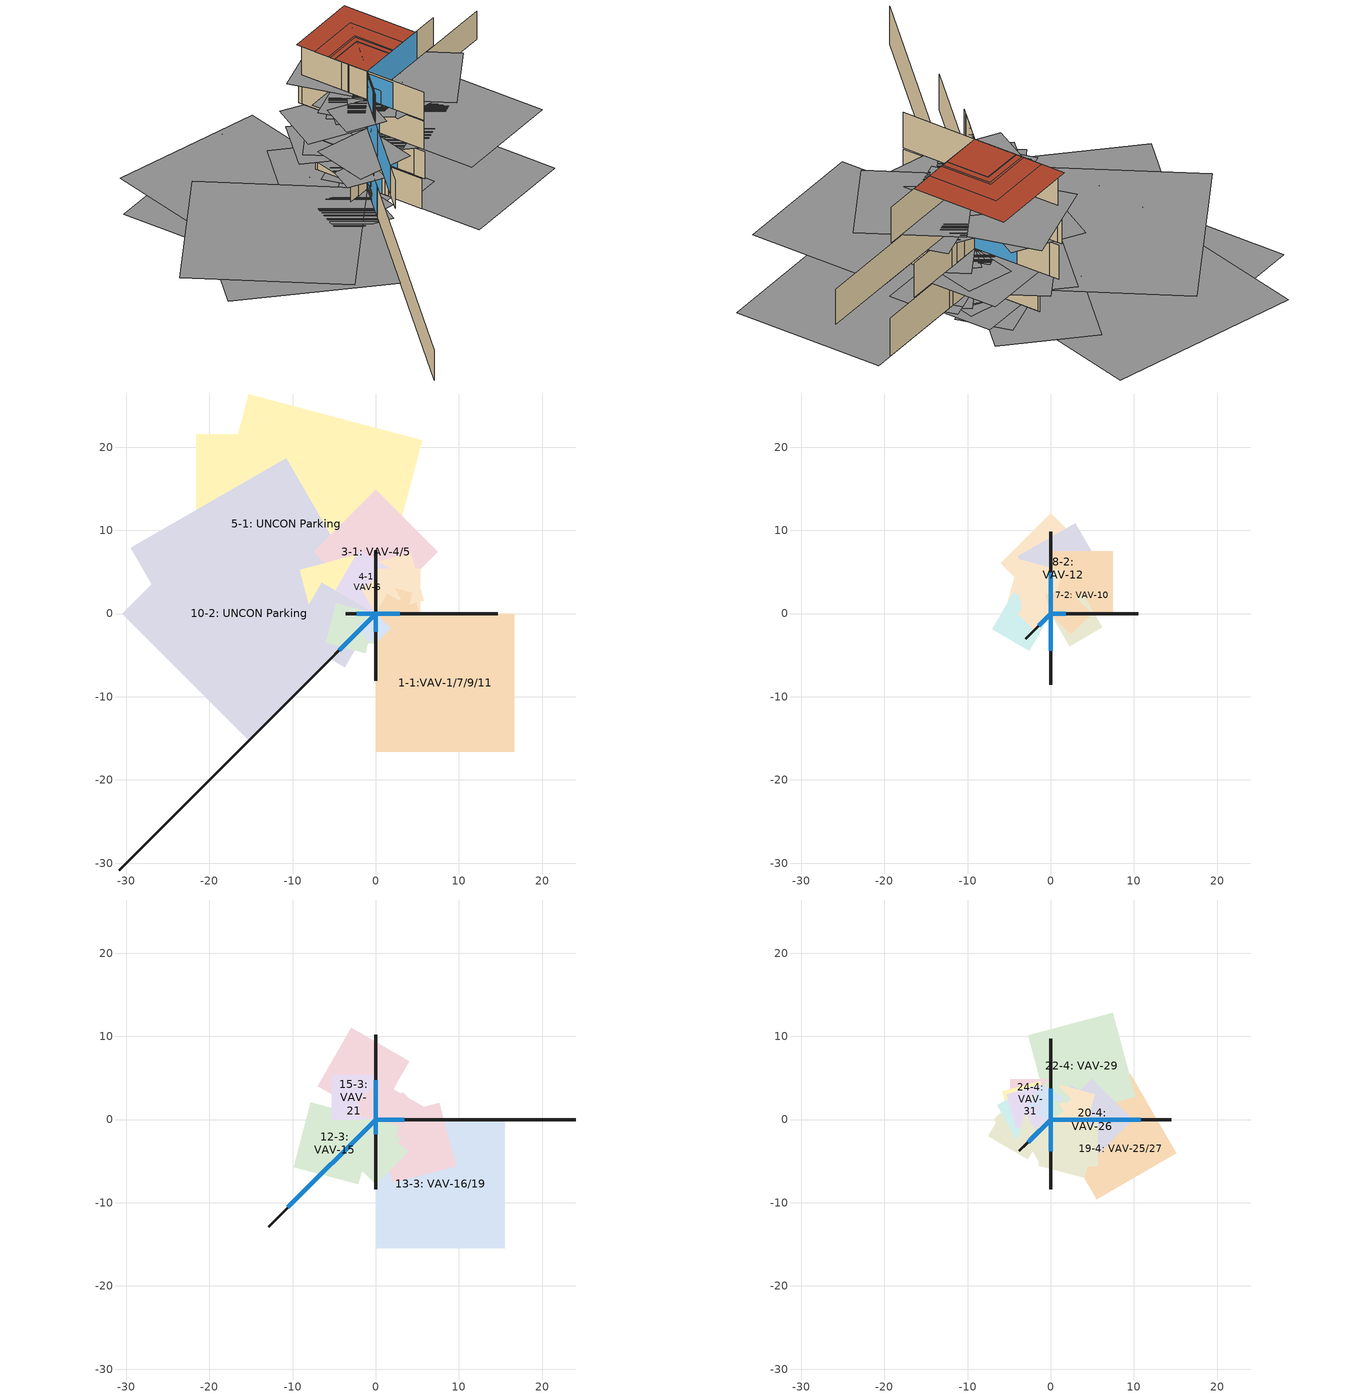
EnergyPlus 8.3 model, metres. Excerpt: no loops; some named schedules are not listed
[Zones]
1-1:VAV-1/7/9/11
 floor adiabatic (TYP Int. Flr44): 5.93,0 5.93,-5.93 0,-5.93 0,0 z0.21; 3.48,0.93 4.42,-2.55 0.93,-3.48 0,0 z0.21
 floor ground (Slab-on-Grade25 Slab On Grade26): 16.63,0 16.63,-16.63 0,-16.63 0,0 z0.21
 floor ground (Slab-on-Grade30 Slab On Grade26): 4.85,1.3 6.15,-3.55 1.3,-4.85 0,0 z0.21
 floor ground (Slab-on-Grade32 Slab On Grade26): 3.28,1.89 5.17,-1.38 1.89,-3.28 0,0 z0.21
 floor ground (Slab-on-Grade34 Slab On Grade26): 1.95,1.95 3.9,0 1.95,-1.95 0,0 z0.21
 floor ground (Slab-on-Grade36 Slab On Grade26): 1.38,2.39 3.77,1.01 2.39,-1.38 0,0 z0.21
 floor ground (Slab-on-Grade38 Slab On Grade26): 0.93,3.46 4.39,2.53 3.46,-0.93 0,0 z0.21
 wall outside (8  CMU20): 0,0 0,-2.57 / 0,0 0,-3.09 / 0,0 0,-2.94 / 0,0 -3.62,0 / 0,0 -30.82,-30.82 / 0,0 -4.7,-4.7 / 0,0 0,7.38 / 0,0 0,2.21 / 0,0 0,2.24 / 0,0 0,3.72 z0.21:4.63
 window (NFRC CW/SF): 0,0 0,-2.16 z0.21:2.37; 0,0 -2.27,0 z0.21:2.48; 0,0 -4.4,-4.4 z0.21:4.63; 0,0 -2.1,-2.1 z0.21:3.18
 window (NFRC CW/SF DR): 0,0 -1.4,-1.4 z0.21:2.19
 door (Roll Up Door23): 0,0 -2.16,-2.16 z0.21:3.26
10-2: UNCON Parking
 floor ground (Slab-on-Grade129 Slab On Grade26): -10.78,18.67 0,0 -18.67,-10.78 -29.44,7.89 z0.21
 floor ground (Slab-on-Grade130 Slab On Grade26): -15.24,15.24 0,0 -15.24,-15.24 -30.48,0 z0.21
 floor ground (Slab-on-Grade131 Slab On Grade26): -6.47,3.73 0,0 -3.73,-6.47 -10.2,-2.73 z0.21
2-1: VAV-3
 floor ground (Slab-on-Grade52 Slab On Grade26): 5.38,5.38 5.38,0 0,0 0,5.38 z0.21
 floor ground (Slab-on-Grade59 Slab On Grade26): 4.21,7.3 5.75,1.54 0,0 -1.54,5.75 z0.21
 floor ground (Slab-on-Grade60 Slab On Grade26): 1.28,4.77 3.02,1.74 0,0 -1.74,3.02 z0.21
 wall outside (2-4: 3  Formwall56): 0,0 0,-8.09 / 0,0 3.62,0 z0.21:4.63
 wall outside (8  CMU20): 0,0 3.76,0 z0.21:4.63
 wall adiabatic (interior wall54): 0,0 -2.09,-0.18 z0.21:4.63
 window (NFRC CW/SF): 0,0 0,-1.49 z0.21:1.71
26-1: FC IT-1
 floor ground (Slab-on-Grade328 Slab On Grade26): -4.75,1.27 0,0 -1.27,-4.75 -6.02,-3.48 z0.21
 floor ground (Slab-on-Grade330 Slab On Grade26): 0,0 0,-3.58 -3.58,-3.58 -3.58,0 z0.21
 floor ground (Slab-on-Grade332 Slab On Grade26): 0,0 0.7,-2.6 -1.9,-3.3 -2.6,-0.7 z0.21
 wall outside (2-4: 3  Formwall56): 0,0 4.29,0 / 0,0 3.26,0 / 0,0 2.13,0 / 0,0 0,2.1 z0.21:4.63
 roof outside (R-30 CRRC roof 2  concret202): 2.32,0 2.32,2.32 0,2.32 0,0 z4.63
27-1: UNCON ElecMech
 floor ground (Slab-on-Grade337 Slab On Grade26): 0,0 1.26,-2.18 -0.92,-3.43 -2.18,-1.26 z0.21
 floor ground (Slab-on-Grade338 Slab On Grade26): 0,0 1.78,-1.78 0,-3.55 -1.78,-1.78 z0.21
 wall outside (2-4: 3  Formwall56): 0,0 0,3.72 z0.21:4.63
3-1: VAV-4/5
 floor ground (Slab-on-Grade66 Slab On Grade26): 0,14.87 7.43,7.43 0,0 -7.43,7.43 z0.21
 wall outside (8  CMU20): 0,0 14.65,0 / 0,0 0,7.63 z0.21:4.63
 window (NFRC CW/SF): 0,0 2.89,0 z0.21:3.1
4-1: VAV-6
 floor ground (Slab-on-Grade71 Slab On Grade26): -2.04,7.6 2.78,4.82 0,0 -4.82,2.78 z0.21
 wall outside (8  CMU20): 0,0 0,-3.87 / 0,0 -4.85,-4.85 z0.21:4.63
5-1: UNCON Parking
 floor ground (Slab-on-Grade72 Slab On Grade26): -15.24,26.4 5.58,20.82 0,0 -20.82,5.58 z0.21
 floor ground (Slab-on-Grade73 Slab On Grade26): 0,21.55 0,0 -21.55,0 -21.55,21.55 z0.21
 floor ground (Slab-on-Grade74 Slab On Grade26): -1.93,7.21 0,0 -7.21,-1.93 -9.14,5.28 z0.21
11-3: VAV-14
 floor adiabatic (TYP Int. Flr44): -4.45,2.57 0,0 -2.57,-4.45 -7.02,-1.88 z4.79
 wall outside (2-4: 3  Formwall56): 0,0 0,-6.89 / 0,0 -1.45,-1.45 z4.79:8.75
 window (NFRC CW/SF): 0,0 0,-4.45 z4.79:8.75; 0,0 -1.45,-1.45 z4.79:7.39
6-2: VAV-8
 floor adiabatic (TYP Int. Flr44): 3.93,2.27 6.2,-1.66 2.27,-3.93 0,0 z4.79
 wall outside (2-4: 3  Formwall56): 0,0 1.76,0 / 0,0 1.76,0 z4.79:8.75
 window (NFRC CW/SF): 0,0 1.67,0 / 0,0 1.67,0 z4.79:6.45
7-2: VAV-10
 floor adiabatic (TYP Int. Flr44): 2.46,2.46 4.91,0 2.46,-2.46 0,0 z4.79; 1.19,2.06 3.25,0.87 2.06,-1.19 0,0 z4.79; 1.39,5.18 6.57,3.79 5.18,-1.39 0,0 z4.79; 7.47,7.47 7.47,0 0,0 0,7.47 z4.79; 1.66,2.87 2.26,0.61 0,0 -0.61,2.26 z4.79
 wall outside (2-4: 3  Formwall56): 0,0 0,-8.53 / 0,0 3.04,0 / 0,0 3.94,0 / 0,0 10.5,0 z4.79:8.75
 window (NFRC CW/SF): 0,0 0,-1.29 z4.79:6.08; 0,0 1.75,0 z4.79:6.54
8-2: VAV-12
 floor adiabatic (TYP Int. Flr44): 2.92,10.89 6.9,3.99 0,0 -3.99,6.9 z4.79
 wall outside (2-4: 3  Formwall56): 0,0 9.85,0 / 0,0 0,8.7 z4.79:8.75
 window (NFRC CW/SF): 0,0 1.83,0 z4.79:6.61
9-2: VAV-13
 floor adiabatic (TYP Int. Flr44): 0,12.08 6.04,6.04 0,0 -6.04,6.04 z4.79; -0.87,3.25 1.19,2.06 0,0 -2.06,1.19 z4.79; -3.79,6.56 1.39,5.18 0,0 -5.18,1.39 z4.79; 0,3.57 0,0 -3.57,0 -3.57,3.57 z4.79; -0.8,2.97 0,0 -2.97,-0.8 -3.77,2.18 z4.79; -1.32,2.29 0,0 -2.29,-1.32 -3.61,0.97 z4.79; -2,2 0,0 -2,-2 -4,0 z4.79
 wall outside (2-4: 3  Formwall56): 0,0 -3.02,-3.02 / 0,0 -1.97,-1.97 / 0,0 0,2.38 / 0,0 0,1.64 / 0,0 0,9.81 / 0,0 0,3.77 / 0,0 0,2.05 / 0,0 0,2.38 z4.79:8.75
 window (NFRC CW/SF): 0,0 0,4.92 z4.79:8.75
12-3: VAV-15
 floor adiabatic (TYP Int. Flr44): -7.79,2.09 0,0 -2.09,-7.79 -9.88,-5.7 z9.05; 0,0 0,-1.55 -1.55,-1.55 -1.55,0 z9.05; 0,0 1.46,-5.44 -3.99,-6.9 -5.44,-1.46 z9.05; 0,0 1.15,-1.99 -0.84,-3.14 -1.99,-1.15 z9.05; 0,0 3.88,-3.88 0,-7.76 -3.88,-3.88 z9.05; 0,0 3.18,-1.84 1.34,-5.01 -1.84,-3.18 z9.05; 0,0 2.75,-0.74 2.01,-3.48 -0.74,-2.75 z9.05
 wall outside (2-4: 3  Formwall56): 0,0 0,-8.38 / 0,0 2.29,0 / 0,0 3.82,0 / 0,0 -12.85,-12.85 / 0,0 -3.19,-3.19 / 0,0 0,9.64 / 0,0 0,3.67 / 0,0 0,2.29 z9.05:13.17
 window (NFRC CW/SF): 0,0 0,-1.79 z9.05:10.84; 0,0 -10.56,-10.56 / 0,0 0,4.74 z9.05:13.17
13-3: VAV-16/19
 floor adiabatic (TYP Int. Flr44): 15.49,0 15.49,-15.49 0,-15.49 0,0 z9.05
 wall outside (2-4: 3  Formwall56): 0,0 24.02,0 / 0,0 0,10.19 z9.05:13.17
 window (NFRC CW/SF): 0,0 3.42,0 z9.05:12.47
14-3: VAV-17/18/20
 floor adiabatic (TYP Int. Flr44): 7.62,2.04 9.66,-5.58 2.04,-7.62 0,0 z9.05; 2.73,1.58 4.31,-1.15 1.58,-2.73 0,0 z9.05; 3.26,3.26 6.52,0 3.26,-3.26 0,0 z9.05; 2.11,3.65 5.75,1.54 3.65,-2.11 0,0 z9.05; 0.77,2.88 3.66,2.11 2.88,-0.77 0,0 z9.05; 2.67,2.67 2.67,0 0,0 0,2.67 z9.05; 1.71,2.96 2.34,0.63 0,0 -0.63,2.34 z9.05; 0.86,3.2 2.03,1.17 0,0 -1.17,2.03 z9.05; 0,4.27 2.13,2.13 0,0 -2.13,2.13 z9.05; -2.95,11.02 4.03,6.98 0,0 -6.98,4.03 z9.05; -1.6,2.77 0.58,2.18 0,0 -2.18,0.58 z9.05
 wall outside (2-4: 3  Formwall56): 0,0 -5.61,-5.61 / 0,0 0,1.9 / 0,0 0,2.45 z9.05:13.17
 window (NFRC CW/SF): 0,0 -4.59,-4.59 z9.05:13.17
15-3: VAV-21
 floor adiabatic (TYP Int. Flr44): 0,5.31 0,0 -5.31,0 -5.31,5.31 z9.05
 wall outside (2-4: 3  Formwall56): 0,0 -5.28,-5.28 z9.05:13.17
 window (NFRC CW/SF): 0,0 -1.94,-1.94 z9.05:11.79
 roof outside (R-30 CRRC roof 2  concret202): 5.31,0 5.31,5.31 0,5.31 0,0 z13.17
16-4: VAV-22
 floor adiabatic (TYP Int. Flr44): -1.24,4.62 0,0 -4.62,-1.24 -5.85,3.38 z13.32
 wall outside (2-4: 3  Formwall56): 0,0 -3.04,-3.04 z13.32:17.43
 window (NFRC CW/SF): 0,0 -2.44,-2.44 z13.32:16.77
 roof outside (R-30 CRRC roof 2  concret202): 4.78,0 4.78,4.78 0,4.78 0,0 z17.43
17-4: VAV-23
 floor adiabatic (TYP Int. Flr44): -2.35,4.07 0,0 -4.07,-2.35 -6.42,1.72 z13.32
 wall outside (2-4: 3  Formwall56): 0,0 -2.91,-2.91 z13.32:17.43
 window (NFRC CW/SF): 0,0 -2.4,-2.4 z13.32:16.71
 roof outside (R-30 CRRC roof 2  concret202): 4.7,0 4.7,4.7 0,4.7 0,0 z17.43
18-4: VAV-24
 floor adiabatic (TYP Int. Flr44): -3.42,3.42 0,0 -3.42,-3.42 -6.84,0 z13.32; -4.75,2.74 0,0 -2.74,-4.75 -7.49,-2.01 z13.32; -3.05,0.82 0,0 -0.82,-3.05 -3.86,-2.23 z13.32; 0,0 0,-3.23 -3.23,-3.23 -3.23,0 z13.32; 0,0 0.61,-2.28 -1.67,-2.89 -2.28,-0.61 z13.32; 0,0 1.87,-3.24 -1.37,-5.12 -3.24,-1.87 z13.32; 0,0 1.63,-1.63 0,-3.25 -1.63,-1.63 z13.32; 0,0 1.98,-1.14 0.83,-3.12 -1.14,-1.98 z13.32; 0,0 5.53,-1.48 4.05,-7.01 -1.48,-5.53 z13.32; 5.64,0 5.64,-5.64 0,-5.64 0,0 z13.32; 4.26,1.14 5.4,-3.12 1.14,-4.26 0,0 z13.32
 wall outside (2-4: 3  Formwall56): 0,0 0,-8.38 / 0,0 3.79,0 / 0,0 2.29,0 / 0,0 3.27,0 / 0,0 -3.07,-3.07 / 0,0 -3.24,-3.24 / 0,0 0,2.69 / 0,0 0,2.78 / 0,0 0,1.58 / 0,0 0,3.79 / 0,0 0,1.42 / 0,0 0,2.53 / 0,0 0,9.7 / 0,0 0,7.34 z13.32:17.43
 window (NFRC CW/SF): 0,0 0,-1.98 z13.32:15.3; 0,0 -2.44,-2.44 z13.32:16.77; 0,0 0,3.73 z13.32:17.05
 roof outside (R-30 CRRC roof 2  concret202): 4.84,0 4.84,4.84 0,4.84 0,0 z17.43; 5.49,0 5.49,5.49 0,5.49 0,0 z17.43; 3.15,0 3.15,3.15 0,3.15 0,0 z17.43; 3.23,0 3.23,3.23 0,3.23 0,0 z17.43; 2.36,0 2.36,2.36 0,2.36 0,0 z17.43; 3.75,0 3.75,3.75 0,3.75 0,0 z17.43; 2.3,0 2.3,2.3 0,2.3 0,0 z17.43; 2.28,0 2.28,2.28 0,2.28 0,0 z17.43; 5.73,0 5.73,5.73 0,5.73 0,0 z17.43; 5.49,0 5.49,5.49 0,5.49 0,0 z17.43; 4.41,0 4.41,4.41 0,4.41 0,0 z17.43
19-4: VAV-25/27
 floor adiabatic (TYP Int. Flr44): 9.56,5.52 15.08,-4.04 5.52,-9.56 0,0 z13.32
 roof outside (R-30 CRRC roof 2  concret202): 7.8,0 7.8,7.8 0,7.8 0,0 z17.43; 7.81,0 7.81,7.81 0,7.81 0,0 z17.43
20-4: VAV-26
 floor adiabatic (TYP Int. Flr44): 4.93,4.93 9.87,0 4.93,-4.93 0,0 z13.32; 2.38,4.12 6.5,1.74 4.12,-2.38 0,0 z13.32
 wall outside (2-4: 3  Formwall56): 0,0 0,-6.64 / 0,0 -3.76,-3.76 / 0,0 -3.04,-3.04 z13.32:17.43
 window (NFRC CW/SF): 0,0 0,-3.82 / 0,0 -2.7,-2.7 z13.32:17.14; 0,0 -2.4,-2.4 z13.32:16.71
 roof outside (R-30 CRRC roof 2  concret202): 6.98,0 6.98,6.98 0,6.98 0,0 z17.43; 4.76,0 4.76,4.76 0,4.76 0,0 z17.43
21-4: VAV-28
 floor adiabatic (TYP Int. Flr44): 1.12,4.16 5.28,3.05 4.16,-1.12 0,0 z13.32; 1.98,1.98 1.98,0 0,0 0,1.98 z13.32
 roof outside (R-30 CRRC roof 2  concret202): 4.74,0 4.74,4.74 0,4.74 0,0 z17.43
22-4: VAV-29
 floor adiabatic (TYP Int. Flr44): 7.43,12.86 10.14,2.72 0,0 -2.72,10.14 z13.32; 0.67,2.5 1.58,0.91 0,0 -0.91,1.58 z13.32; 0,4.95 2.48,2.48 0,0 -2.48,2.48 z13.32
 wall outside (2-4: 3  Formwall56): 0,0 14.48,0 / 0,0 1.45,0 / 0,0 0,3.32 z13.32:17.43
 window (NFRC CW/SF): 0,0 10.84,0 z13.32:17.43
 roof outside (R-30 CRRC roof 2  concret202): 10.5,0 10.5,10.5 0,10.5 0,0 z17.43; 1.83,0 1.83,1.83 0,1.83 0,0 z17.43; 3.5,0 3.5,3.5 0,3.5 0,0 z17.43
23-4: VAV-30
 floor adiabatic (TYP Int. Flr44): -1.12,4.16 1.52,2.64 0,0 -2.64,1.52 z13.32; -1.22,2.11 0.45,1.67 0,0 -1.67,0.45 z13.32
 roof outside (R-30 CRRC roof 2  concret202): 3.5,0 3.5,3.5 0,3.5 0,0 z17.43
24-4: VAV-31
 floor adiabatic (TYP Int. Flr44): 0,4.88 0,0 -4.88,0 -4.88,4.88 z13.32
 wall outside (2-4: 3  Formwall56): 0,0 5.69,0 / 0,0 0,4.11 z13.32:17.43
 window (NFRC CW/SF): 0,0 0,2.59 z13.32:15.91
 roof outside (R-30 CRRC roof 2  concret202): 4.88,0 4.88,4.88 0,4.88 0,0 z17.43
25-4:VAV-32
 floor adiabatic (TYP Int. Flr44): -1.12,4.16 0,0 -4.16,-1.12 -5.28,3.05 z13.32; -1.1,1.9 0,0 -1.9,-1.1 -3,0.8 z13.32
 roof outside (R-30 CRRC roof 2  concret202): 4.84,0 4.84,4.84 0,4.84 0,0 z17.43
[Building]
San Francisco Ambulance Deployment Facility 2: North Axis {deg}=135; Solar Distribution=MinimalShadowing; Maximum Number of Warmup Days=50
[Site:Location]
OAKLAND-METROPOLITAN-ARP Design_Conditions: Latitude {deg}=37.8; Longitude {deg}=-122.42; Time Zone {hr}=-8; Elevation {m}=15.8496
[Site:WaterMainsTemperature]
Calculation Method=Schedule; Temperature Schedule=WaterMainCZ03
[SizingPeriod:DesignDay] Day of Month=21; Dry-Bulb Temperature Range Modifier Type=DefaultMultipliers; Barometric Pressure {Pa}=101313; Rain Indicator=No; Snow Indicator=No; Daylight Saving Time Indicator=No
Name | Month | Day Type | Maximum Dry-Bulb Temperature {C} | Daily Dry-Bulb Temperature Range {deltaC} | Humidity Condition Type | Wetbulb or DewPoint at Maximum Dry-Bulb {C} | Wind Speed {m/s} | Wind Direction {deg} | Solar Model Indicator | ASHRAE Clear Sky Optical Depth for Beam Irradiance (taub) | ASHRAE Clear Sky Optical Depth for Diffuse Irradiance (taud) | Sky Clearness
OAKLAND-METROPOLITAN-ARP Ann Clg 0.4% Condns DB=>MCWB | 9 | SummerDesignDay | 29 | 9.1 | Wetbulb | 17.6 | 4.9 | 315 | ASHRAETau | 0.355 | 2.502
OAKLAND-METROPOLITAN-ARP Ann Clg 0.4% Condns DP=>MCDB | 9 | SummerDesignDay | 20.3 | 9.1 | Dewpoint | 16 | 4.3 | 315 | ASHRAETau | 0.355 | 2.502
OAKLAND-METROPOLITAN-ARP Ann Htg 99.6% Condns DB | 1 | WinterDesignDay | 3 | 0 | Wetbulb | 3 | 1.6 | 45 | ASHRAEClearSky |  |  | 0
OAKLAND-METROPOLITAN-ARP AUG Clg 0.4% Condns DB=>MCWB | 8 | SummerDesignDay | 30.2 | 8.3 | Wetbulb | 18.4 | 4.2 | 292 | ASHRAETau | 0.369 | 2.421
[Material]
Name | Roughness | Thickness {m} | Conductivity {W/m-K} | Density {kg/m3} | Specific Heat {J/kg-K} | Thermal Absorptance | Solar Absorptance | Visible Absorptance
MAT-1-0; MAT-1-0 1 | Smooth | 0.1524 | 0.940308 | 1.28148 | 1004.832 | 0.9 | 0.7 | 0.8
MAT-15-7 | MediumRough | 0.2032 | 1.3157 | 1842.12 | 837.36 | 0.9 | 0.7 | 0.8
MAT-17-2 | MediumRough | 0.0762 | 0.0240226 | 386.205 | 1088.568 | 0.9 | 0.7 | 0.8
MAT-19-9 | MediumRough | 0.009652 | 0.16442 | 1121.29 | 1465.38 | 0.75 | 0.37 | 0.85
MAT-2-21 | Smooth | 0.0127 | 0.11544 | 480.554 | 1884.06 | 0.9 | 0.7 | 0.7
MAT-2-5 | MediumRough | 0.0127 | 0.158656 | 640.739 | 1130.436 | 0.9 | 0.7 | 0.8
MAT-4-12 | Smooth | 0.0508 | 1.9514 | 2239.06 | 921.096 | 0.9 | 0.7 | 0.8
MAT-4-13 | MediumRough | 0.1016 | 1.9514 | 2239.06 | 921.096 | 0.9 | 0.7 | 0.8
MAT-6-3 | Smooth | 0.01905 | 0.0455183 | 288.332 | 1381.644 | 0.9 | 0.7 | 0.8
MAT-9-61 | Smooth | 0.1524 | 0.0288456 | 20.824 | 1465.38 | 0.9 | 0.7 | 0.7
[Material:NoMass]
Roll Up Door23 Material: Roughness=MediumSmooth; Thermal Resistance {m2-K/W}=0.121455; Thermal Absorptance=0.9; Solar Absorptance=0.7; Visible Absorptance=0.7
[WindowMaterial:SimpleGlazingSystem]
Name | U-Factor {W/m2-K} | Solar Heat Gain Coefficient | Visible Transmittance
NFRC CW/SF DR Material | 2.55522 | 0.23 | 0.17
NFRC CW/SF Material | 2.32809 | 0.26 | 0.46
[Construction]
2-4: 3  Formwall56: MAT-17-2
8  CMU20: MAT-15-7, MAT-1-0
interior wall54: MAT-2-5, MAT-1-0 1, MAT-2-5
NFRC CW/SF: NFRC CW/SF Material
NFRC CW/SF DR: NFRC CW/SF DR Material
R-30 CRRC roof 2  concret202: MAT-19-9, MAT-2-21, MAT-9-61, MAT-4-12
Roll Up Door23: Roll Up Door23 Material
TYP Int. Flr44: MAT-4-13, MAT-6-3
[Construction:FfactorGroundFloor] F-Factor {W/m-K}=1.26344
Name | Area {m2} | PerimeterExposed {m}
Slab-on-Grade129 Slab On Grade26 | 464.51 | 123.444
Slab-on-Grade130 Slab On Grade26 | 464.5152 | 0
Slab-on-Grade131 Slab On Grade26 | 55.74 | 0
Slab-on-Grade25 Slab On Grade26 | 276.482 | 21.9456
Slab-on-Grade30 Slab On Grade26 | 25.1765 | 10.60704
Slab-on-Grade32 Slab On Grade26 | 14.3071 | 2.49936
Slab-on-Grade328 Slab On Grade26 | 24.1543 | 4.14528
Slab-on-Grade330 Slab On Grade26 | 12.8199 | 3.13944
Slab-on-Grade332 Slab On Grade26 | 7.24679 | 2.01168
Slab-on-Grade337 Slab On Grade26 | 6.31676 | 1.76784
Slab-on-Grade338 Slab On Grade26 | 6.31751 | 1.76784
Slab-on-Grade34 Slab On Grade26 | 7.61775 | 2.1336
Slab-on-Grade36 Slab On Grade26 | 7.61803 | 2.31648
Slab-on-Grade38 Slab On Grade26 | 12.8202 | 3.41376
Slab-on-Grade52 Slab On Grade26 | 28.8922 | 3.62712
Slab-on-Grade59 Slab On Grade26 | 35.4899 | 3.5052
Slab-on-Grade60 Slab On Grade26 | 12.1703 | 0
Slab-on-Grade66 Slab On Grade26 | 110.558 | 21.54936
Slab-on-Grade71 Slab On Grade26 | 30.9351 | 10.3632
Slab-on-Grade72 Slab On Grade26 | 464.511 | 123.444
Slab-on-Grade73 Slab On Grade26 | 464.519 | 0
Slab-on-Grade74 Slab On Grade26 | 55.741 | 0
[Zone] Multiplier=1
Name | Volume {m3}
1-1:VAV-1/7/9/11 | 1735.99
10-2: UNCON Parking; 5-1: UNCON Parking | 4352.3
11-3: VAV-14 | 104.546
12-3: VAV-15 | 642.608
13-3: VAV-16/19 | 987.423
14-3: VAV-17/18/20 | 896.441
15-3: VAV-21 | 115.83
16-4: VAV-22 | 94.0402
17-4: VAV-23 | 90.982
18-4: VAV-24 | 773.347
19-4: VAV-25/27 | 501.166
2-1: VAV-3 | 338.33
20-4: VAV-26 | 293.589
21-4: VAV-28 | 92.5111
22-4: VAV-29 | 517.986
23-4: VAV-30 | 50.4606
24-4: VAV-31 | 97.863
25-4:VAV-32 | 96.3339
26-1: FC IT-1 | 219.257
27-1: UNCON ElecMech | 55.8408
3-1: VAV-4/5 | 488.607
4-1: VAV-6 | 136.728
6-2: VAV-8 | 81.7224
7-2: VAV-10 | 427.018
8-2: VAV-12 | 251.793
9-2: VAV-13 | 572.793
[People] Number of People Calculation Method=People/Area; Fraction Radiant=0.3
Name | Zone or ZoneList | Number of People Schedule | People per Zone Floor Area {person/m2} | Sensible Heat Fraction | Activity Level Schedule
S-1-1:VAV-1/7/9/11 People | 1-1:VAV-1/7/9/11 | OfficeOccupancy | 0.0538196 | 0.5 | S-1-1:VAV-1/7/9/11 People Activity Level
S-10-2: UNCON Parking People | 10-2: UNCON Parking | OfficeOccupancy | 0.0269098 | 0.555556 | S-10-2: UNCON Parking People Activity Level
S-11-3: VAV-14 People | 11-3: VAV-14 | ManufacturingOccupancy | 0.0538196 | 0.5 | S-11-3: VAV-14 People Activity Level
S-12-3: VAV-15 People | 12-3: VAV-15 | RetailOccupancy | 0.0538196 | 0.5 | S-12-3: VAV-15 People Activity Level
S-13-3: VAV-16/19 People | 13-3: VAV-16/19 | RetailOccupancy | 0.107639 | 0.225664 | S-13-3: VAV-16/19 People Activity Level
S-14-3: VAV-17/18/20 People | 14-3: VAV-17/18/20 | RetailOccupancy | 0.107639 | 0.349315 | S-14-3: VAV-17/18/20 People Activity Level
S-15-3: VAV-21 People | 15-3: VAV-21 | RetailOccupancy | 0.0269098 | 0.366667 | S-15-3: VAV-21 People Activity Level
S-16-4: VAV-22 People | 16-4: VAV-22 | OfficeOccupancy | 0.0538196 | 0.555556 | S-16-4: VAV-22 People Activity Level
S-17-4: VAV-23 People | 17-4: VAV-23 | OfficeOccupancy | 0.0538196 | 0.555556 | S-17-4: VAV-23 People Activity Level
S-18-4: VAV-24 People | 18-4: VAV-24 | OfficeOccupancy | 0.0538196 | 0.555556 | S-18-4: VAV-24 People Activity Level
S-19-4: VAV-25/27 People | 19-4: VAV-25/27 | OfficeOccupancy | 0.0538196 | 0.555556 | S-19-4: VAV-25/27 People Activity Level
S-2-1: VAV-3 People | 2-1: VAV-3 | OfficeOccupancy | 0.0538196 | 0.555556 | S-2-1: VAV-3 People Activity Level
S-20-4: VAV-26 People | 20-4: VAV-26 | OfficeOccupancy | 0.358815 | 0.6125 | S-20-4: VAV-26 People Activity Level
S-21-4: VAV-28 People | 21-4: VAV-28 | OfficeOccupancy | 0.358815 | 0.5 | S-21-4: VAV-28 People Activity Level
S-22-4: VAV-29 People | 22-4: VAV-29 | OfficeOccupancy | 0.358815 | 0.6125 | S-22-4: VAV-29 People Activity Level
S-23-4: VAV-30 People | 23-4: VAV-30 | OfficeOccupancy | 0.358815 | 0.6125 | S-23-4: VAV-30 People Activity Level
S-24-4: VAV-31 People | 24-4: VAV-31 | OfficeOccupancy | 0.358815 | 0.6125 | S-24-4: VAV-31 People Activity Level
S-25-4:VAV-32 People | 25-4:VAV-32 | OfficeOccupancy | 0.0538196 | 0.5 | S-25-4:VAV-32 People Activity Level
S-26-1: FC IT-1 People | 26-1: FC IT-1 | OfficeOccupancy | 0.0161459 | 0.5 | S-26-1: FC IT-1 People Activity Level
S-3-1: VAV-4/5 People | 3-1: VAV-4/5 | OfficeOccupancy | 0.0538196 | 0.5 | S-3-1: VAV-4/5 People Activity Level
S-4-1: VAV-6 People | 4-1: VAV-6 | OfficeOccupancy | 0.0538196 | 0.555556 | S-4-1: VAV-6 People Activity Level
S-5-1: UNCON Parking People | 5-1: UNCON Parking | OfficeOccupancy | 0.0269098 | 0.555556 | S-5-1: UNCON Parking People Activity Level
S-6-2: VAV-8 People | 6-2: VAV-8 | ManufacturingOccupancy | 0.0538196 | 0.555556 | S-6-2: VAV-8 People Activity Level
S-7-2: VAV-10 People | 7-2: VAV-10 | ManufacturingOccupancy | 0.0538196 | 0.5 | S-7-2: VAV-10 People Activity Level
S-8-2: VAV-12 People | 8-2: VAV-12 | ManufacturingOccupancy | 0.0538196 | 0.555556 | S-8-2: VAV-12 People Activity Level
S-9-2: VAV-13 People | 9-2: VAV-13 | ManufacturingOccupancy | 0.0538196 | 0.555556 | S-9-2: VAV-13 People Activity Level
[Lights] Design Level Calculation Method=Watts/Area; Return Air Fraction=0; Fraction Radiant=0.58
Name | Zone or ZoneList | Schedule | Watts per Zone Floor Area {W/m2}
S-1-1:VAV-1/7/9/11 Regulated Lights | 1-1:VAV-1/7/9/11 | OfficeLights | 4.59019
S-10-2: UNCON Parking Regulated Lights | 10-2: UNCON Parking | OfficeLights | 1.50695
S-11-3: VAV-14 Regulated Lights | 11-3: VAV-14 | ManufacturingLights | 3.97961
S-12-3: VAV-15 Regulated Lights | 12-3: VAV-15 | RetailLights | 3.6409
S-13-3: VAV-16/19 Regulated Lights | 13-3: VAV-16/19 | RetailLights | 9.04285
S-14-3: VAV-17/18/20 Regulated Lights | 14-3: VAV-17/18/20 | RetailLights | 6.02687
S-15-3: VAV-21 Regulated Lights | 15-3: VAV-21 | RetailLights | 5.11553
S-16-4: VAV-22 Regulated Lights | 16-4: VAV-22 | OfficeLights | 1.5752
S-17-4: VAV-23 Regulated Lights | 17-4: VAV-23 | OfficeLights | 3.25631
S-18-4: VAV-24 Regulated Lights | 18-4: VAV-24 | OfficeLights | 3.35261
S-19-4: VAV-25/27 Regulated Lights | 19-4: VAV-25/27 | OfficeLights | 8.33361
S-2-1: VAV-3 Regulated Lights | 2-1: VAV-3 | OfficeLights | 3.69683
S-20-4: VAV-26 Regulated Lights | 20-4: VAV-26 | OfficeLights | 4.03647
S-21-4: VAV-28 Regulated Lights | 21-4: VAV-28 | OfficeLights | 6.40497
S-22-4: VAV-29 Regulated Lights | 22-4: VAV-29 | OfficeLights | 9.73598
S-23-4: VAV-30 Regulated Lights | 23-4: VAV-30 | OfficeLights | 5.87123
S-24-4: VAV-31 Regulated Lights | 24-4: VAV-31 | OfficeLights | 6.0547
S-25-4:VAV-32 Regulated Lights | 25-4:VAV-32 | OfficeLights | 5.12567
S-26-1: FC IT-1 Regulated Lights | 26-1: FC IT-1 | OfficeLights | 3.61216
S-3-1: VAV-4/5 Regulated Lights | 3-1: VAV-4/5 | OfficeLights | 5.42719
S-4-1: VAV-6 Regulated Lights | 4-1: VAV-6 | OfficeLights | 5.81833
S-5-1: UNCON Parking Regulated Lights | 5-1: UNCON Parking | OfficeLights | 1.50695
S-6-2: VAV-8 Regulated Lights | 6-2: VAV-8 | ManufacturingLights | 5.23649
S-7-2: VAV-10 Regulated Lights | 7-2: VAV-10 | ManufacturingLights | 5.38196
S-8-2: VAV-12 Regulated Lights | 8-2: VAV-12 | ManufacturingLights | 5.50785
S-9-2: VAV-13 Regulated Lights | 9-2: VAV-13 | ManufacturingLights | 4.53661
[ElectricEquipment] Design Level Calculation Method=Watts/Area; Fraction Latent=0
Name | Zone or ZoneList | Schedule | Watts per Zone Floor Area {W/m2} | Fraction Radiant | Fraction Lost
S-1-1:VAV-1/7/9/11 Recepticle Loads | 1-1:VAV-1/7/9/11 | OfficeReceptacle | 2.15278 | 0.2 | 0
S-11-3: VAV-14 Recepticle Loads | 11-3: VAV-14 | ManufacturingReceptacle | 2.15278 | 0.2 | 0
S-12-3: VAV-15 Recepticle Loads | 12-3: VAV-15 | RetailReceptacle | 2.15278 | 0.2 | 0
S-13-3: VAV-16/19 Recepticle Loads | 13-3: VAV-16/19 | RetailReceptacle | 5.38196 | 0.2 | 0
S-14-3: VAV-17/18/20 Recepticle Loads | 14-3: VAV-17/18/20 | RetailReceptacle | 5.38196 | 0.2 | 0
S-15-3: VAV-21 Recepticle Loads | 15-3: VAV-21 | RetailReceptacle | 16.1459 | 0.2 | 0
S-15-3: VAV-21 Refrigeration Loads | 15-3: VAV-21 | RetailRefrigeration | 12.0556 | 0 | 1
S-16-4: VAV-22 Recepticle Loads | 16-4: VAV-22 | OfficeReceptacle | 16.1459 | 0.2 | 0
S-17-4: VAV-23 Recepticle Loads | 17-4: VAV-23 | OfficeReceptacle | 16.1459 | 0.2 | 0
S-18-4: VAV-24 Recepticle Loads | 18-4: VAV-24 | OfficeReceptacle | 16.1459 | 0.2 | 0
S-19-4: VAV-25/27 Recepticle Loads | 19-4: VAV-25/27 | OfficeReceptacle | 16.1459 | 0.2 | 0
S-2-1: VAV-3 Recepticle Loads | 2-1: VAV-3 | OfficeReceptacle | 16.1459 | 0.2 | 0
S-20-4: VAV-26 Recepticle Loads | 20-4: VAV-26 | OfficeReceptacle | 10.7639 | 0.2 | 0
S-21-4: VAV-28 Recepticle Loads | 21-4: VAV-28 | OfficeReceptacle | 5.38196 | 0.2 | 0
S-22-4: VAV-29 Recepticle Loads | 22-4: VAV-29 | OfficeReceptacle | 10.7639 | 0.2 | 0
S-23-4: VAV-30 Recepticle Loads | 23-4: VAV-30 | OfficeReceptacle | 10.7639 | 0.2 | 0
S-24-4: VAV-31 Recepticle Loads | 24-4: VAV-31 | OfficeReceptacle | 10.7639 | 0.2 | 0
S-25-4:VAV-32 Recepticle Loads | 25-4:VAV-32 | OfficeReceptacle | 2.15278 | 0.2 | 0
S-26-1: FC IT-1 Process Electric Loads | 26-1: FC IT-1 | Healthcare Process7 | 191.896 | 0.2
S-26-1: FC IT-1 Recepticle Loads | 26-1: FC IT-1 | OfficeReceptacle | 32.2917 | 0.2 | 0
S-3-1: VAV-4/5 Recepticle Loads | 3-1: VAV-4/5 | OfficeReceptacle | 2.15278 | 0.2 | 0
S-4-1: VAV-6 Recepticle Loads | 4-1: VAV-6 | OfficeReceptacle | 16.1459 | 0.2 | 0
S-6-2: VAV-8 Recepticle Loads | 6-2: VAV-8 | ManufacturingReceptacle | 16.1459 | 0.2 | 0
S-7-2: VAV-10 Recepticle Loads | 7-2: VAV-10 | ManufacturingReceptacle | 2.15278 | 0.2 | 0
S-8-2: VAV-12 Recepticle Loads | 8-2: VAV-12 | ManufacturingReceptacle | 10.7639 | 0.2 | 0
S-9-2: VAV-13 Recepticle Loads | 9-2: VAV-13 | ManufacturingReceptacle | 10.7639 | 0.2 | 0
[ZoneInfiltration:DesignFlowRate] Design Flow Rate Calculation Method=Flow/ExteriorWallArea; Flow per Exterior Surface Area {m3/s-m2}=0.000227584; Constant Term Coefficient=0; Temperature Term Coefficient=0; Velocity Term Coefficient=0.224052; Velocity Squared Term Coefficient=0
Name | Zone or ZoneList | Schedule
S-1-1:VAV-1/7/9/11 Space Infiltration Design Flow Rate 1 | 1-1:VAV-1/7/9/11 | OfficeInfiltration
S-10-2: UNCON Parking Space Infiltration Design Flow Rate 1 | 10-2: UNCON Parking | On
S-11-3: VAV-14 Space Infiltration Design Flow Rate 1 | 11-3: VAV-14 | ManufacturingInfiltration
S-12-3: VAV-15 Space Infiltration Design Flow Rate 1 | 12-3: VAV-15 | RetailInfiltration
S-13-3: VAV-16/19 Space Infiltration Design Flow Rate 1 | 13-3: VAV-16/19 | RetailInfiltration
S-14-3: VAV-17/18/20 Space Infiltration Design Flow Rate 1 | 14-3: VAV-17/18/20 | RetailInfiltration
S-15-3: VAV-21 Space Infiltration Design Flow Rate 1 | 15-3: VAV-21 | RetailInfiltration
S-16-4: VAV-22 Space Infiltration Design Flow Rate 1 | 16-4: VAV-22 | OfficeInfiltration
S-17-4: VAV-23 Space Infiltration Design Flow Rate 1 | 17-4: VAV-23 | OfficeInfiltration
S-18-4: VAV-24 Space Infiltration Design Flow Rate 1 | 18-4: VAV-24 | OfficeInfiltration
S-19-4: VAV-25/27 Space Infiltration Design Flow Rate 1 | 19-4: VAV-25/27 | OfficeInfiltration
S-2-1: VAV-3 Space Infiltration Design Flow Rate 1 | 2-1: VAV-3 | OfficeInfiltration
S-20-4: VAV-26 Space Infiltration Design Flow Rate 1 | 20-4: VAV-26 | OfficeInfiltration
S-21-4: VAV-28 Space Infiltration Design Flow Rate 1 | 21-4: VAV-28 | OfficeInfiltration
S-22-4: VAV-29 Space Infiltration Design Flow Rate 1 | 22-4: VAV-29 | OfficeInfiltration
S-23-4: VAV-30 Space Infiltration Design Flow Rate 1 | 23-4: VAV-30 | OfficeInfiltration
S-24-4: VAV-31 Space Infiltration Design Flow Rate 1 | 24-4: VAV-31 | OfficeInfiltration
S-25-4:VAV-32 Space Infiltration Design Flow Rate 1 | 25-4:VAV-32 | OfficeInfiltration
S-26-1: FC IT-1 Space Infiltration Design Flow Rate 1 | 26-1: FC IT-1 | OfficeInfiltration
S-27-1: UNCON ElecMech Space Infiltration Design Flow Rate 1 | 27-1: UNCON ElecMech | On
S-3-1: VAV-4/5 Space Infiltration Design Flow Rate 1 | 3-1: VAV-4/5 | OfficeInfiltration
S-4-1: VAV-6 Space Infiltration Design Flow Rate 1 | 4-1: VAV-6 | OfficeInfiltration
S-5-1: UNCON Parking Space Infiltration Design Flow Rate 1 | 5-1: UNCON Parking | On
S-6-2: VAV-8 Space Infiltration Design Flow Rate 1 | 6-2: VAV-8 | ManufacturingInfiltration
S-7-2: VAV-10 Space Infiltration Design Flow Rate 1 | 7-2: VAV-10 | ManufacturingInfiltration
S-8-2: VAV-12 Space Infiltration Design Flow Rate 1 | 8-2: VAV-12 | ManufacturingInfiltration
S-9-2: VAV-13 Space Infiltration Design Flow Rate 1 | 9-2: VAV-13 | ManufacturingInfiltration
[Zone equipment]
27-1: UNCON ElecMech: 27-1: UNCON ElecMech PropExhFan
[Sizing:Zone]
27-1: UNCON ElecMech: Zone Cooling Design Supply Air Temperature Input Method=SupplyAirTemperature; Zone Cooling Design Supply Air Temperature {C}=14; Zone Cooling Design Supply Air Temperature Difference {deltaC}=11.11; Zone Heating Design Supply Air Temperature Input Method=SupplyAirTemperature; Zone Heating Design Supply Air Temperature {C}=40; Zone Heating Design Supply Air Temperature Difference {deltaC}=11.11; Zone Cooling Design Supply Air Humidity Ratio {kgWater/kgDryAir}=0.0085; Zone Heating Design Supply Air Humidity Ratio {kgWater/kgDryAir}=0.008; Design Specification Outdoor Air Object=27-1: UNCON ElecMech Design Specification Outdoor Air; Zone Heating Sizing Factor=1; Zone Cooling Sizing Factor=1; Cooling Design Air Flow Method=DesignDay; Cooling Design Air Flow Rate {m3/s}=0; Cooling Minimum Air Flow per Zone Floor Area {m3/s-m2}=0; Cooling Minimum Air Flow {m3/s}=0; Cooling Minimum Air Flow Fraction=0; Heating Design Air Flow Method=DesignDay; Heating Design Air Flow Rate {m3/s}=0; Heating Maximum Air Flow per Zone Floor Area {m3/s-m2}=0; Heating Maximum Air Flow {m3/s}=0; Heating Maximum Air Flow Fraction=0; Design Specification Zone Air Distribution Object=27-1: UNCON ElecMech Design Spec Zone Air Dist
[DesignSpecification:ZoneAirDistribution]
27-1: UNCON ElecMech Design Spec Zone Air Dist: Zone Air Distribution Effectiveness in Cooling Mode=1; Zone Air Distribution Effectiveness in Heating Mode=1
[DesignSpecification:OutdoorAir]
27-1: UNCON ElecMech Design Specification Outdoor Air: Outdoor Air Method=Maximum; Outdoor Air Flow per Person {m3/s-person}=0; Outdoor Air Flow per Zone Floor Area {m3/s-m2}=0; Outdoor Air Flow per Zone {m3/s}=0; Outdoor Air Flow Air Changes per Hour {1/hr}=0
[Schedule:Year]
OfficeLights: OfficeLightsWk, 1, 1, 12, 31
On: OnWk, 1, 1, 12, 31
ManufacturingLights: ManufacturingLightsWk, 1, 1, 12, 31
RetailLights: RetailLightsWk, 1, 1, 12, 31
Healthcare Process7: Healthcare Process8, 1, 1, 12, 31
ManufacturingInfiltration: ManufacturingInfiltrationWk, 1, 1, 12, 31
ManufacturingOccupancy: ManufacturingOccupancyWk, 1, 1, 12, 31
ManufacturingReceptacle: ManufacturingReceptacleWk, 1, 1, 12, 31
OfficeInfiltration: OfficeInfiltrationWk, 1, 1, 12, 31
OfficeOccupancy: OfficeOccupancyWk, 1, 1, 12, 31
OfficeReceptacle: OfficeReceptacleWk, 1, 1, 12, 31
RetailInfiltration: RetailInfiltrationWk, 1, 1, 12, 31
RetailOccupancy: RetailOccupancyWk, 1, 1, 12, 31
RetailReceptacle: RetailReceptacleWk, 1, 1, 12, 31
RetailRefrigeration: RetailRefrigerationWk, 1, 1, 12, 31
WaterMainCZ03: WaterMainCZ03JanWk, 1, 1, 1, 31, WaterMainCZ03FebWk, 2, 1, 2, 28, WaterMainCZ03MarWk, 3, 1, 3, 31, WaterMainCZ03AprWk, 4, 1, 4, 30, WaterMainCZ03MayWk, 5, 1, 5, 31, WaterMainCZ03JunWk, 6, 1, 6, 30, WaterMainCZ03JulWk, 7, 1, 7, 31, WaterMainCZ03AugWk, 8, 1, 8, 31, WaterMainCZ03SepWk, 9, 1, 9, 30, WaterMainCZ03OctWk, 10, 1, 10, 31, WaterMainCZ03NovWk, 11, 1, 11, 30, WaterMainCZ03DecWk, 12, 1, 12, 31
S-1-1:VAV-1/7/9/11 People Activity Level: Schedule:Week:Daily {587bbce7-763e-44b5-84be-7fe68cb3a297}, 1, 1, 12, 31
S-10-2: UNCON Parking People Activity Level: Schedule:Week:Daily {f41a5370-fc0f-49f0-b229-050e638e6597}, 1, 1, 12, 31
S-11-3: VAV-14 People Activity Level: Schedule:Week:Daily {61739909-dac0-42a0-93bd-4e2fe5e04180}, 1, 1, 12, 31
S-12-3: VAV-15 People Activity Level: Schedule:Week:Daily {11818407-59f0-4619-98ed-c2732b9952b1}, 1, 1, 12, 31
S-13-3: VAV-16/19 People Activity Level: Schedule:Week:Daily {4bb891bc-d06b-490e-9b1f-693af65865f9}, 1, 1, 12, 31
S-14-3: VAV-17/18/20 People Activity Level: Schedule:Week:Daily {261b8443-7995-4ada-a2ab-12b71b9fb5f8}, 1, 1, 12, 31
S-15-3: VAV-21 People Activity Level: Schedule:Week:Daily {46938365-eee0-457d-9eba-4f7b15fcc385}, 1, 1, 12, 31
S-16-4: VAV-22 People Activity Level: Schedule:Week:Daily {49d16ff7-cec1-4c33-9ba5-79b7a8c83a64}, 1, 1, 12, 31
S-17-4: VAV-23 People Activity Level: Schedule:Week:Daily {1abb41e0-0c6f-404b-a1d5-218b15445bda}, 1, 1, 12, 31
S-18-4: VAV-24 People Activity Level: Schedule:Week:Daily {b52e2b53-b629-43e9-bce6-1e149e70fd85}, 1, 1, 12, 31
S-19-4: VAV-25/27 People Activity Level: Schedule:Week:Daily {c9908ce5-e7cb-4e24-84f3-d8ca2448f015}, 1, 1, 12, 31
S-2-1: VAV-3 People Activity Level: Schedule:Week:Daily {6d3002a9-0a1b-4cba-b077-1d5313715819}, 1, 1, 12, 31
S-20-4: VAV-26 People Activity Level: Schedule:Week:Daily {affb5155-440e-438c-893e-641a6e21b86f}, 1, 1, 12, 31
S-21-4: VAV-28 People Activity Level: Schedule:Week:Daily {850cf474-6fe2-4698-bdce-ccadb10d04ac}, 1, 1, 12, 31
S-22-4: VAV-29 People Activity Level: Schedule:Week:Daily {ecd6924c-7033-4e54-aaa7-55469c600ea8}, 1, 1, 12, 31
S-23-4: VAV-30 People Activity Level: Schedule:Week:Daily {f9356c98-fddb-4204-af58-30df2d78dfdf}, 1, 1, 12, 31
S-24-4: VAV-31 People Activity Level: Schedule:Week:Daily {2e9ee2a9-0caa-47c0-ab86-ac2ae8ba62c0}, 1, 1, 12, 31
S-25-4:VAV-32 People Activity Level: Schedule:Week:Daily {3fc634c2-34c0-45f3-af90-1b8040f1118e}, 1, 1, 12, 31
S-26-1: FC IT-1 People Activity Level: Schedule:Week:Daily {28e3a292-e4b0-45b8-aa9b-913ef9a61883}, 1, 1, 12, 31
S-3-1: VAV-4/5 People Activity Level: Schedule:Week:Daily {5660bbbf-b584-4552-b3da-121cb8b40dc7}, 1, 1, 12, 31
S-4-1: VAV-6 People Activity Level: Schedule:Week:Daily {3f87cbb7-9287-4873-87ad-5d735111a82e}, 1, 1, 12, 31
S-5-1: UNCON Parking People Activity Level: Schedule:Week:Daily {10e56ed8-8a86-44b0-af2c-4fa37df0093d}, 1, 1, 12, 31
S-6-2: VAV-8 People Activity Level: Schedule:Week:Daily {ca9c4410-f960-4548-abdc-c7912b1f8241}, 1, 1, 12, 31
S-7-2: VAV-10 People Activity Level: Schedule:Week:Daily {bf189b60-abeb-4dcf-a683-878b684149b8}, 1, 1, 12, 31
S-8-2: VAV-12 People Activity Level: Schedule:Week:Daily {bdb5aaf7-0340-4bcf-a9d3-844403bdc40c}, 1, 1, 12, 31
S-9-2: VAV-13 People Activity Level: Schedule:Week:Daily {e319c133-c36d-4a58-97f0-1f7c1987ac97}, 1, 1, 12, 31
[Schedule:Week:Daily]
ManufacturingOccupancyWk: ManufacturingOccupancySun, ManufacturingOccupancyWD, ManufacturingOccupancyWD, ManufacturingOccupancyWD, ManufacturingOccupancyWD, ManufacturingOccupancyWD, ManufacturingOccupancySat, ManufacturingOccupancySun, OnDay, OffDay, ManufacturingOccupancySun, ManufacturingOccupancySun
OfficeOccupancyWk: OfficeOccupancySun, OfficeOccupancyWD, OfficeOccupancyWD, OfficeOccupancyWD, OfficeOccupancyWD, OfficeOccupancyWD, OfficeOccupancySat, OfficeOccupancySun, OnDay, OffDay, OfficeOccupancySun, OfficeOccupancySun
RetailOccupancyWk: RetailOccupancySun, RetailOccupancyWD, RetailOccupancyWD, RetailOccupancyWD, RetailOccupancyWD, RetailOccupancyWD, RetailOccupancySat, RetailOccupancySun, OnDay, OffDay, RetailOccupancySun, RetailOccupancySun
WaterMainCZ03AprWk: WaterMainCZ03Apr, WaterMainCZ03Apr, WaterMainCZ03Apr, WaterMainCZ03Apr, WaterMainCZ03Apr, WaterMainCZ03Apr, WaterMainCZ03Apr, WaterMainCZ03Apr, WaterMainCZ03Apr, WaterMainCZ03Apr, WaterMainCZ03Apr, WaterMainCZ03Apr
WaterMainCZ03AugWk: WaterMainCZ03Aug, WaterMainCZ03Aug, WaterMainCZ03Aug, WaterMainCZ03Aug, WaterMainCZ03Aug, WaterMainCZ03Aug, WaterMainCZ03Aug, WaterMainCZ03Aug, WaterMainCZ03Aug, WaterMainCZ03Aug, WaterMainCZ03Aug, WaterMainCZ03Aug
WaterMainCZ03DecWk: WaterMainCZ03Dec, WaterMainCZ03Dec, WaterMainCZ03Dec, WaterMainCZ03Dec, WaterMainCZ03Dec, WaterMainCZ03Dec, WaterMainCZ03Dec, WaterMainCZ03Dec, WaterMainCZ03Dec, WaterMainCZ03Dec, WaterMainCZ03Dec, WaterMainCZ03Dec
WaterMainCZ03FebWk: WaterMainCZ03Feb, WaterMainCZ03Feb, WaterMainCZ03Feb, WaterMainCZ03Feb, WaterMainCZ03Feb, WaterMainCZ03Feb, WaterMainCZ03Feb, WaterMainCZ03Feb, WaterMainCZ03Feb, WaterMainCZ03Feb, WaterMainCZ03Feb, WaterMainCZ03Feb
WaterMainCZ03JanWk: WaterMainCZ03Jan, WaterMainCZ03Jan, WaterMainCZ03Jan, WaterMainCZ03Jan, WaterMainCZ03Jan, WaterMainCZ03Jan, WaterMainCZ03Jan, WaterMainCZ03Jan, WaterMainCZ03Jan, WaterMainCZ03Jan, WaterMainCZ03Jan, WaterMainCZ03Jan
WaterMainCZ03JulWk: WaterMainCZ03Jul, WaterMainCZ03Jul, WaterMainCZ03Jul, WaterMainCZ03Jul, WaterMainCZ03Jul, WaterMainCZ03Jul, WaterMainCZ03Jul, WaterMainCZ03Jul, WaterMainCZ03Jul, WaterMainCZ03Jul, WaterMainCZ03Jul, WaterMainCZ03Jul
WaterMainCZ03JunWk: WaterMainCZ03Jun, WaterMainCZ03Jun, WaterMainCZ03Jun, WaterMainCZ03Jun, WaterMainCZ03Jun, WaterMainCZ03Jun, WaterMainCZ03Jun, WaterMainCZ03Jun, WaterMainCZ03Jun, WaterMainCZ03Jun, WaterMainCZ03Jun, WaterMainCZ03Jun
WaterMainCZ03MarWk: WaterMainCZ03Mar, WaterMainCZ03Mar, WaterMainCZ03Mar, WaterMainCZ03Mar, WaterMainCZ03Mar, WaterMainCZ03Mar, WaterMainCZ03Mar, WaterMainCZ03Mar, WaterMainCZ03Mar, WaterMainCZ03Mar, WaterMainCZ03Mar, WaterMainCZ03Mar
WaterMainCZ03MayWk: WaterMainCZ03May, WaterMainCZ03May, WaterMainCZ03May, WaterMainCZ03May, WaterMainCZ03May, WaterMainCZ03May, WaterMainCZ03May, WaterMainCZ03May, WaterMainCZ03May, WaterMainCZ03May, WaterMainCZ03May, WaterMainCZ03May
WaterMainCZ03NovWk: WaterMainCZ03Nov, WaterMainCZ03Nov, WaterMainCZ03Nov, WaterMainCZ03Nov, WaterMainCZ03Nov, WaterMainCZ03Nov, WaterMainCZ03Nov, WaterMainCZ03Nov, WaterMainCZ03Nov, WaterMainCZ03Nov, WaterMainCZ03Nov, WaterMainCZ03Nov
WaterMainCZ03OctWk: WaterMainCZ03Oct, WaterMainCZ03Oct, WaterMainCZ03Oct, WaterMainCZ03Oct, WaterMainCZ03Oct, WaterMainCZ03Oct, WaterMainCZ03Oct, WaterMainCZ03Oct, WaterMainCZ03Oct, WaterMainCZ03Oct, WaterMainCZ03Oct, WaterMainCZ03Oct
WaterMainCZ03SepWk: WaterMainCZ03Sep, WaterMainCZ03Sep, WaterMainCZ03Sep, WaterMainCZ03Sep, WaterMainCZ03Sep, WaterMainCZ03Sep, WaterMainCZ03Sep, WaterMainCZ03Sep, WaterMainCZ03Sep, WaterMainCZ03Sep, WaterMainCZ03Sep, WaterMainCZ03Sep
Schedule:Week:Daily {587bbce7-763e-44b5-84be-7fe68cb3a297}: {570f8808-0cbf-4325-b694-f1f42078b583}, {570f8808-0cbf-4325-b694-f1f42078b583}, {570f8808-0cbf-4325-b694-f1f42078b583}, {570f8808-0cbf-4325-b694-f1f42078b583}, {570f8808-0cbf-4325-b694-f1f42078b583}, {570f8808-0cbf-4325-b694-f1f42078b583}, {570f8808-0cbf-4325-b694-f1f42078b583}, {570f8808-0cbf-4325-b694-f1f42078b583}, {570f8808-0cbf-4325-b694-f1f42078b583}, {570f8808-0cbf-4325-b694-f1f42078b583}, {570f8808-0cbf-4325-b694-f1f42078b583}, {570f8808-0cbf-4325-b694-f1f42078b583}
Schedule:Week:Daily {f41a5370-fc0f-49f0-b229-050e638e6597}: {c432e9d2-ac78-4cb0-b229-6b3397685304}, {c432e9d2-ac78-4cb0-b229-6b3397685304}, {c432e9d2-ac78-4cb0-b229-6b3397685304}, {c432e9d2-ac78-4cb0-b229-6b3397685304}, {c432e9d2-ac78-4cb0-b229-6b3397685304}, {c432e9d2-ac78-4cb0-b229-6b3397685304}, {c432e9d2-ac78-4cb0-b229-6b3397685304}, {c432e9d2-ac78-4cb0-b229-6b3397685304}, {c432e9d2-ac78-4cb0-b229-6b3397685304}, {c432e9d2-ac78-4cb0-b229-6b3397685304}, {c432e9d2-ac78-4cb0-b229-6b3397685304}, {c432e9d2-ac78-4cb0-b229-6b3397685304}
Schedule:Week:Daily {61739909-dac0-42a0-93bd-4e2fe5e04180}: {79524620-e1ce-4cdd-816f-b12c8f2df443}, {79524620-e1ce-4cdd-816f-b12c8f2df443}, {79524620-e1ce-4cdd-816f-b12c8f2df443}, {79524620-e1ce-4cdd-816f-b12c8f2df443}, {79524620-e1ce-4cdd-816f-b12c8f2df443}, {79524620-e1ce-4cdd-816f-b12c8f2df443}, {79524620-e1ce-4cdd-816f-b12c8f2df443}, {79524620-e1ce-4cdd-816f-b12c8f2df443}, {79524620-e1ce-4cdd-816f-b12c8f2df443}, {79524620-e1ce-4cdd-816f-b12c8f2df443}, {79524620-e1ce-4cdd-816f-b12c8f2df443}, {79524620-e1ce-4cdd-816f-b12c8f2df443}
Schedule:Week:Daily {11818407-59f0-4619-98ed-c2732b9952b1}: {e973fb9f-9f1c-4fbb-a179-dfe220640607}, {e973fb9f-9f1c-4fbb-a179-dfe220640607}, {e973fb9f-9f1c-4fbb-a179-dfe220640607}, {e973fb9f-9f1c-4fbb-a179-dfe220640607}, {e973fb9f-9f1c-4fbb-a179-dfe220640607}, {e973fb9f-9f1c-4fbb-a179-dfe220640607}, {e973fb9f-9f1c-4fbb-a179-dfe220640607}, {e973fb9f-9f1c-4fbb-a179-dfe220640607}, {e973fb9f-9f1c-4fbb-a179-dfe220640607}, {e973fb9f-9f1c-4fbb-a179-dfe220640607}, {e973fb9f-9f1c-4fbb-a179-dfe220640607}, {e973fb9f-9f1c-4fbb-a179-dfe220640607}
Schedule:Week:Daily {4bb891bc-d06b-490e-9b1f-693af65865f9}: {bfd8ab3f-395c-4493-af1f-59ee9d336534}, {bfd8ab3f-395c-4493-af1f-59ee9d336534}, {bfd8ab3f-395c-4493-af1f-59ee9d336534}, {bfd8ab3f-395c-4493-af1f-59ee9d336534}, {bfd8ab3f-395c-4493-af1f-59ee9d336534}, {bfd8ab3f-395c-4493-af1f-59ee9d336534}, {bfd8ab3f-395c-4493-af1f-59ee9d336534}, {bfd8ab3f-395c-4493-af1f-59ee9d336534}, {bfd8ab3f-395c-4493-af1f-59ee9d336534}, {bfd8ab3f-395c-4493-af1f-59ee9d336534}, {bfd8ab3f-395c-4493-af1f-59ee9d336534}, {bfd8ab3f-395c-4493-af1f-59ee9d336534}
Schedule:Week:Daily {261b8443-7995-4ada-a2ab-12b71b9fb5f8}: {e9a2fb4d-f329-4cf3-8c99-53c0f3c979a2}, {e9a2fb4d-f329-4cf3-8c99-53c0f3c979a2}, {e9a2fb4d-f329-4cf3-8c99-53c0f3c979a2}, {e9a2fb4d-f329-4cf3-8c99-53c0f3c979a2}, {e9a2fb4d-f329-4cf3-8c99-53c0f3c979a2}, {e9a2fb4d-f329-4cf3-8c99-53c0f3c979a2}, {e9a2fb4d-f329-4cf3-8c99-53c0f3c979a2}, {e9a2fb4d-f329-4cf3-8c99-53c0f3c979a2}, {e9a2fb4d-f329-4cf3-8c99-53c0f3c979a2}, {e9a2fb4d-f329-4cf3-8c99-53c0f3c979a2}, {e9a2fb4d-f329-4cf3-8c99-53c0f3c979a2}, {e9a2fb4d-f329-4cf3-8c99-53c0f3c979a2}
Schedule:Week:Daily {46938365-eee0-457d-9eba-4f7b15fcc385}: {fc3363da-bd1f-43ef-8a8c-e9de2c91539b}, {fc3363da-bd1f-43ef-8a8c-e9de2c91539b}, {fc3363da-bd1f-43ef-8a8c-e9de2c91539b}, {fc3363da-bd1f-43ef-8a8c-e9de2c91539b}, {fc3363da-bd1f-43ef-8a8c-e9de2c91539b}, {fc3363da-bd1f-43ef-8a8c-e9de2c91539b}, {fc3363da-bd1f-43ef-8a8c-e9de2c91539b}, {fc3363da-bd1f-43ef-8a8c-e9de2c91539b}, {fc3363da-bd1f-43ef-8a8c-e9de2c91539b}, {fc3363da-bd1f-43ef-8a8c-e9de2c91539b}, {fc3363da-bd1f-43ef-8a8c-e9de2c91539b}, {fc3363da-bd1f-43ef-8a8c-e9de2c91539b}
Schedule:Week:Daily {49d16ff7-cec1-4c33-9ba5-79b7a8c83a64}: {64e61d7a-ef5c-499c-901c-c13e22b11fc7}, {64e61d7a-ef5c-499c-901c-c13e22b11fc7}, {64e61d7a-ef5c-499c-901c-c13e22b11fc7}, {64e61d7a-ef5c-499c-901c-c13e22b11fc7}, {64e61d7a-ef5c-499c-901c-c13e22b11fc7}, {64e61d7a-ef5c-499c-901c-c13e22b11fc7}, {64e61d7a-ef5c-499c-901c-c13e22b11fc7}, {64e61d7a-ef5c-499c-901c-c13e22b11fc7}, {64e61d7a-ef5c-499c-901c-c13e22b11fc7}, {64e61d7a-ef5c-499c-901c-c13e22b11fc7}, {64e61d7a-ef5c-499c-901c-c13e22b11fc7}, {64e61d7a-ef5c-499c-901c-c13e22b11fc7}
Schedule:Week:Daily {1abb41e0-0c6f-404b-a1d5-218b15445bda}: {bd8dc2f1-b0d6-4fe6-9bcd-b6a548b44a04}, {bd8dc2f1-b0d6-4fe6-9bcd-b6a548b44a04}, {bd8dc2f1-b0d6-4fe6-9bcd-b6a548b44a04}, {bd8dc2f1-b0d6-4fe6-9bcd-b6a548b44a04}, {bd8dc2f1-b0d6-4fe6-9bcd-b6a548b44a04}, {bd8dc2f1-b0d6-4fe6-9bcd-b6a548b44a04}, {bd8dc2f1-b0d6-4fe6-9bcd-b6a548b44a04}, {bd8dc2f1-b0d6-4fe6-9bcd-b6a548b44a04}, {bd8dc2f1-b0d6-4fe6-9bcd-b6a548b44a04}, {bd8dc2f1-b0d6-4fe6-9bcd-b6a548b44a04}, {bd8dc2f1-b0d6-4fe6-9bcd-b6a548b44a04}, {bd8dc2f1-b0d6-4fe6-9bcd-b6a548b44a04}
Schedule:Week:Daily {b52e2b53-b629-43e9-bce6-1e149e70fd85}: {f8aef8c1-dc65-4da3-b05a-2e68dac552cf}, {f8aef8c1-dc65-4da3-b05a-2e68dac552cf}, {f8aef8c1-dc65-4da3-b05a-2e68dac552cf}, {f8aef8c1-dc65-4da3-b05a-2e68dac552cf}, {f8aef8c1-dc65-4da3-b05a-2e68dac552cf}, {f8aef8c1-dc65-4da3-b05a-2e68dac552cf}, {f8aef8c1-dc65-4da3-b05a-2e68dac552cf}, {f8aef8c1-dc65-4da3-b05a-2e68dac552cf}, {f8aef8c1-dc65-4da3-b05a-2e68dac552cf}, {f8aef8c1-dc65-4da3-b05a-2e68dac552cf}, {f8aef8c1-dc65-4da3-b05a-2e68dac552cf}, {f8aef8c1-dc65-4da3-b05a-2e68dac552cf}
